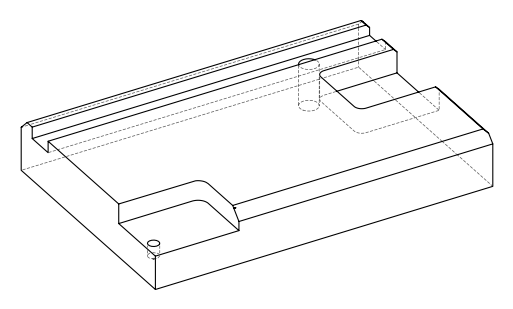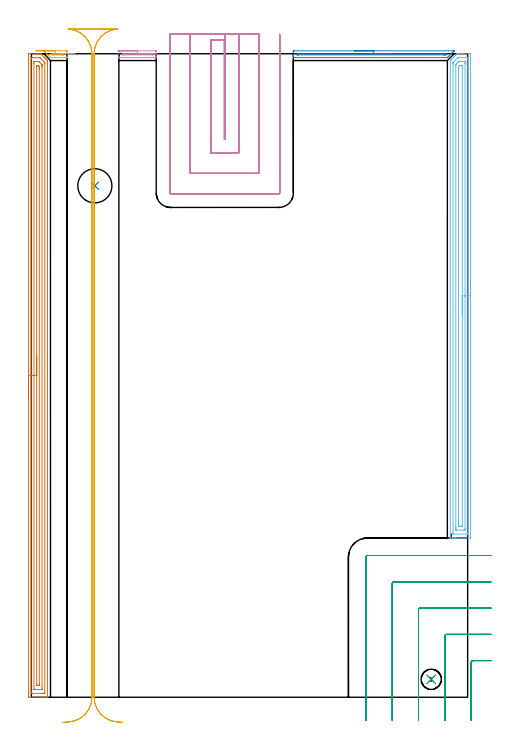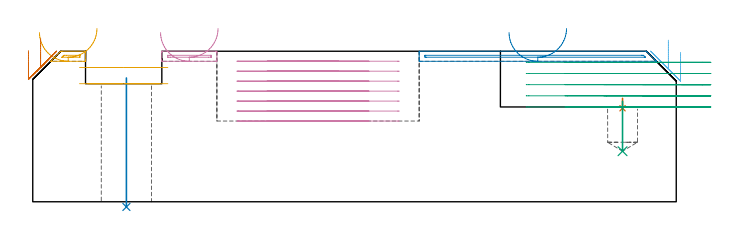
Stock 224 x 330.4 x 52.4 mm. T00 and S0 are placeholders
(PLAN: 11 operations, 6 tool changes, 41.1 min)
(1 SPOT_DRILL | STEP1POCKET | NXT0321_9005460120000 | 0.03 min | 2084 mm3)
(2 INDEXABLE_INSERT_DRILL_THROUGH_HOLE_FROM_SOLID | STEP1HOLE | NXT0302_006 | 0.18 min | 12588 mm3)
(3 DRILL_BLIND_HOLE_INTO_CENTER | STEP1POCKET | UGT0301_217 | 0.08 min | 1190 mm3)
(4 AREA_MILL | FG_CHAMFER_SURFACE | UGT0205_001 | 0.46 min | 149 mm3)
(5 AREA_MILL_1 | FG_CHAMFER_SURFACE_1 | UGT0205_001 | 0.32 min | 105 mm3)
(6 AREA_MILL_2 | FG_CHAMFER_SURFACE_2 | UGT0205_001 | 8.17 min | 13785 mm3)
(7 AREA_MILL_3 | FG_CHAMFER_SURFACE_3 | UGT0205_001 | 10.76 min | 15829 mm3)
(8 AREA_MILL_4 | FG_CHAMFER_SURFACE_4 | UGT0205_001 | 1.44 min | 508 mm3)
(9 MILL_CORNER_NOTCH_RECTANGULAR | CORNER_NOTCH_RECTANGULAR | UGT0201_100 | Follow Part, ap 4.5, ae 75% | 5.31 min | 94255 mm3)
(10 MILL_SLOT | SLOT_PARTIAL_RECTANGULAR | UGT0201_132 | Follow Part, ap 3.5, ae 75% | 11.26 min | 134381 mm3)
(11 MILL_RECTANGULAR_SLOT | SLOT_RECTANGULAR | UGT0201_109 | Follow Part, ap 6.35, ae 75% | 3.1 min | 96224 mm3)
(TOOL NXT0321_9005460120000 | NC Spot Drill, 142deg, 12mm, Carbide, Uncoated | D12 PA142 FL30 Z2)
(TOOL NXT0302_006 | Index. Insert Drill 17.5mm [880-D1750L25-05] | D17.5 PA176 FL88 Z2)
(TOOL UGT0301_217 | Twist Drill 10.4 mm | D10.4 PA118 FL82 Z2)
(TOOL UGT0205_001 | Chamfer Mill 20 x 3 x 45 deg. | D20 FL50 Z2)
(TOOL UGT0201_100 | End Mill 18 mm | D18 FL22 Z2)
(TOOL UGT0201_132 | Carbide End Mill 14.0 | D14 FL30 Z4)
(TOOL UGT0201_109 | End Mill 25.4 mm | D25.4 FL25 Z2)
(OP 1 SPOT_DRILL)
G17 G21 G94 G90
T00 M6
G54
G17 G0 G90 X205.3 Y9.2 S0 M3
G43 Z62.4 H0
G94 G81 G98 Z32.552 F250. R36.
G80
M5
M2
(OP 2 INDEXABLE_INSERT_DRILL_THROUGH_HOLE_FROM_SOLID)
G17 G21 G94 G90
T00 M6
G54
G17 G0 G90 X32.6 Y262.6 S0 M3
G43 Z62.4 H1
G94 G81 G98 Z-1.806 F250. R43.1
G80
M5
M2
(OP 3 DRILL_BLIND_HOLE_INTO_CENTER)
G17 G21 G94 G90
T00 M6
G54
G17 G0 G90 X205.3 Y9.2 S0 M3
G43 Z62.4 H0
G94 G81 G98 Z17.6 F250. R35.
G80
M5
M2
(OP 4 AREA_MILL)
G17 G21 G94 G90
T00 M6
G54
G17 G0 G90 X44.5 Y331.9 S1061 M3
G43 Z62.4 H0
Z58.9
G94 G1 X44.538 Z58.028 F250.
X44.652 Z57.164
X44.841 Z56.312
X45.103 Z55.48
X45.437 Z54.674
X45.84 Z53.9
X46.309 Z53.164
X46.84 Z52.472
X47.429 Z51.829
X48.072 Z51.24
X48.764 Z50.708
X49.5 Z50.24
X50.274 Z49.837
X51.08 Z49.503
X51.912 Z49.241
X52.764 Z49.052
X53.628 Z48.938
X54.5 Z48.9
X63.71
X63.923 Y331.898 Z48.902
X64.094 Y331.893 Z48.907
X64.1 Y331.47 Z49.33
Y328.83 Z51.969
Y328.783 Z52.017
X64.09 Y328.407 Z52.393
X63.71 Y328.4 Z52.4
X45.29
X44.91 Y328.407 Z52.393
X44.9 Y328.783 Z52.017
X44.901 Y331.47 Z49.33
X44.906 Y331.893 Z48.907
X45.077 Y331.898 Z48.902
X45.291 Y331.9 Z48.9
X54.5
Y330.486 Z50.314
X61.182
X61.852 Y330.484 Z50.316
X61.955 Y330.483 Z50.317
X62.066 Y330.479 Z50.321
X62.091 Y330.464 Z50.336
X62.096 Y330.449 Z50.351
X62.099 Y330.077 Z50.723
X62.098 Y330.005 Z50.795
X62.093 Y329.86 Z50.94
X62.09 Y329.823 Z50.977
X62.078 Y329.821 Z50.979
X62.039 Y329.817 Z50.983
X61.955 Y329.815 Z50.985
X47.714
X47.045 Y329.819 Z50.981
X46.934 Y329.821 Z50.979
X46.91 Y329.835 Z50.965
X46.906 Y329.849 Z50.951
X47.037 Y330.48 Z50.32
X47.045 Y330.481 Z50.319
X47.151 Y330.484 Z50.316
X47.818 Y330.486 Z50.314
X47.922
X54.5
X55.372 Z50.352
X56.237 Z50.466
X57.088 Z50.655
X57.92 Z50.917
X58.726 Z51.251
X59.5 Z51.654
X60.236 Z52.123
X60.928 Z52.654
X61.571 Z53.243
X62.16 Z53.886
X62.692 Z54.578
X63.16 Z55.314
X63.563 Z56.088
X63.897 Z56.894
X64.159 Z57.726
X64.348 Z58.578
X64.462 Z59.443
X64.5 Z60.314
G0 Z62.4
M5
M2
(OP 5 AREA_MILL_1)
G17 G21 G94 G90
T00 M6
G54
G17 G0 G90 X2.35 Y331.9 S1061 M3
G43 Z62.4 H0
Z58.9
G94 G1 X2.388 Z58.028 F250.
X2.502 Z57.163
X2.691 Z56.312
X2.953 Z55.48
X3.287 Z54.674
X3.69 Z53.9
X4.158 Z53.164
X4.69 Z52.472
X5.279 Z51.829
X5.922 Z51.24
X6.614 Z50.708
X7.35 Z50.24
X8.124 Z49.837
X8.93 Z49.503
X9.762 Z49.241
X10.613 Z49.052
X11.478 Z48.938
X12.35 Z48.9
X17.591
X18.038 Y331.899 Z48.901
X18.25 Y331.896 Z48.904
X18.394 Y331.893 Z48.907
X18.4 Y331.47 Z49.33
X18.399 Y328.755 Z52.044
X18.39 Y328.406 Z52.392
X18.038 Y328.4 Z52.4
X10.162
X9.806 Y328.398 Z52.382
X9.673 Y328.524 Z52.268
X9.397 Y328.802 Z51.996
X9.37 Y328.83 Z51.969
X6.519 Y331.68 Z49.119
X6.37 Y331.832 Z48.966
X6.318 Y331.893 Z48.905
X6.37 Y331.9 Z48.9
X6.377
X12.35
Y330.486 Z50.314
X16.288 Y330.485 Z50.315
X16.394 Y330.483 Z50.317
X16.397 Y330.481 Z50.319
X16.399 Y330.478 Z50.322
X16.4 Y330.094 Z50.706
X16.399 Y330.037 Z50.763
X16.396 Y329.924 Z50.876
X16.39 Y329.85 Z50.95
X16.383 Y329.82 Z50.98
X16.37 Y329.819 Z50.981
X16.288 Y329.816 Z50.984
X16.184 Y329.814 Z50.986
X16.081
X11.705
X11.037 Y329.816 Z50.984
X10.931 Y329.817 Z50.983
X10.855 Y329.821 Z50.979
X10.706 Y329.954 Z50.846
X10.601 Y330.05 Z50.75
X10.55 Y330.1 Z50.7
X10.5 Y330.15 Z50.65
X10.4 Y330.252 Z50.548
X10.2 Y330.461 Z50.339
X10.186 Y330.482 Z50.318
X10.19 Y330.483 Z50.317
X10.218 Y330.485 Z50.315
X12.35 Y330.486 Z50.314
X13.222 Z50.352
X14.086 Z50.466
X14.938 Z50.655
X15.77 Z50.917
X16.576 Z51.251
X17.35 Z51.654
X18.086 Z52.123
X18.778 Z52.654
X19.421 Z53.243
X20.01 Z53.886
X20.541 Z54.578
X21.01 Z55.314
X21.413 Z56.088
X21.747 Z56.894
X22.009 Z57.726
X22.198 Z58.578
X22.312 Z59.443
X22.35 Z60.314
G0 Z62.4
M5
M2
(OP 6 AREA_MILL_2)
G17 G21 G94 G90
T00 M6
G54
G17 G0 G90 X225.5 Y216.1 S1061 M3
G43 Z62.4 H0
Z52.
G94 G1 Y216.062 Z51.129 F250.
Y215.948 Z50.264
Y215.759 Z49.412
Y215.497 Z48.58
Y215.163 Z47.774
Y214.76 Z47.
Y214.291 Z46.264
Y213.76 Z45.572
Y213.171 Z44.929
Y212.528 Z44.34
Y211.836 Z43.809
Y211.1 Z43.34
Y210.326 Z42.937
Y209.52 Z42.603
Y208.688 Z42.341
Y207.836 Z42.152
Y206.972 Z42.038
Y206.1 Z42.
Y82.414
X225.494 Y81.902 Z42.004
X225.492 Y81.81 Z42.006
X225.394 Y81.8 Z42.103
X218.109 Z49.385
X217.561 Z49.936
X217.233 Z50.263
X216.684 Z50.812
X216.356 Z51.138
X215.384 Z52.115
X215.242 Y81.801 Z52.251
X215.219 Z52.273
X215.102 Y81.81 Z52.388
X215.1 Y81.967 Z52.4
Y326.214
X215.102 Y326.895 Z52.388
X215.277 Y327.077 Z52.223
X215.307 Y327.107 Z52.193
X215.48 Y327.281 Z52.017
X216.2 Y328. Z51.299
X216.356 Y328.158 Z51.14
X216.792 Y328.592 Z50.708
X217.093 Y328.893 Z50.406
X217.233 Y329.034 Z50.264
X217.622 Y329.422 Z49.878
X217.726 Y329.526 Z49.774
X217.985 Y329.786 Z49.513
X218.109 Y329.911 Z49.387
X218.583 Y330.382 Z48.917
X218.608 Y330.4 Z48.89
X218.985 Z48.513
X219.039 Z48.46
X219.862 Z47.633
X221.066 Z46.431
X221.614 Z45.88
X224.846 Z42.651
X225.12 Y330.396 Z42.377
X225.492 Y330.39 Z42.005
X225.496 Y330.169 Z42.002
X225.499 Y329.786 Z42.001
X225.5 Y329.399 Z42.
Y206.1
X224.086 Z43.414
X224.085 Y84.2 Z43.415
X224.081 Y83.835 Z43.419
X224.079 Y83.818 Z43.421
X224.063 Y83.81 Z43.437
X223.995 Y83.805 Z43.505
X223.89 Y83.801 Z43.61
X216.748 Y83.8 Z50.752
X216.578 Y83.803 Z50.922
X216.548 Y83.805 Z50.952
X216.521 Y83.811 Z50.979
X216.519 Y83.849 Z50.981
X216.515 Y84.038 Z50.985
X216.514 Y88.672 Z50.986
Y325.16
X216.515 Y325.321 Z50.985
X216.52 Y325.687 Z50.98
X216.524 Y325.863 Z50.976
X216.611 Y325.954 Z50.889
X216.864 Y326.214 Z50.636
X218.82 Y328.169 Z48.68
X218.985 Y328.329 Z48.515
X219.049 Y328.387 Z48.451
X219.107 Y328.392 Z48.393
X219.227 Y328.397 Z48.273
X219.47 Y328.4 Z48.03
X223.851 Z43.649
X224.022 Y328.397 Z43.478
X224.052 Y328.395 Z43.448
X224.079 Y328.389 Z43.421
X224.081 Y328.351 Z43.419
X224.085 Y328.162 Z43.415
X224.086 Y323.481 Z43.414
Y206.1
X222.671 Z44.829
Y86.695
X222.667 Y85.986 Z44.833
X222.664 Y85.809 Z44.836
X222.491 Y85.806 Z45.009
X221.796 Y85.8 Z45.704
X218.29 Y85.801 Z49.21
X218.109 Y85.805 Z49.391
X217.935 Y85.812 Z49.565
X217.932 Y85.986 Z49.568
X217.93 Y86.169 Z49.57
X217.928 Y86.879 Z49.572
Y87.063
X217.929 Y324.428 Z49.571
X217.93 Y324.61 Z49.57
X217.935 Y324.795 Z49.565
X217.941 Y324.83 Z49.559
X217.955 Y324.849 Z49.545
X217.995 Y324.894 Z49.505
X218.109 Y325.01 Z49.391
X218.263 Y325.164 Z49.237
X218.985 Y325.886 Z48.515
X219.148 Y326.048 Z48.352
X219.316 Y326.214 Z48.184
X219.501 Y326.389 Z47.999
X219.682 Y326.397 Z47.818
X219.862 Y326.399 Z47.638
X220.556 Y326.4 Z46.944
X221.614 Z45.886
X222.309 Y326.399 Z45.191
X222.491 Y326.395 Z45.009
X222.665 Y326.388 Z44.835
X222.668 Y326.214 Z44.832
X222.67 Y326.031 Z44.83
X222.671 Y325.321 Z44.829
Y325.137
Y206.1
X221.257 Z46.243
Y88.136
X221.255 Y87.96 Z46.245
X221.251 Y87.82 Z46.249
X221.249 Y87.809 Z46.251
X221.241 Y87.806 Z46.259
X221.215 Y87.802 Z46.285
X221.162 Y87.801 Z46.338
X219.834 Y87.8 Z47.666
X219.44 Y87.808 Z48.06
X219.349 Y87.811 Z48.151
X219.346 Y87.873 Z48.154
X219.345 Y87.937 Z48.155
X219.343 Y88.301 Z48.157
Y88.665
Y322.642
X219.345 Y323.169 Z48.155
X219.349 Y323.535 Z48.151
X219.353 Y323.792 Z48.147
X219.481 Y323.923 Z48.019
X219.862 Y324.309 Z47.638
X219.922 Y324.366 Z47.578
X219.947 Y324.387 Z47.553
X219.996 Y324.391 Z47.504
X220.102 Y324.396 Z47.398
X220.314 Y324.399 Z47.186
X220.738 Y324.4 Z46.762
X220.766 Z46.734
X221.159 Y324.392 Z46.341
X221.251 Y324.389 Z46.249
X221.254 Y324.327 Z46.246
X221.255 Y324.263 Z46.245
X221.257 Y323.899 Z46.243
Y323.535
Y206.1
Y205.228 Z46.281
Y204.363 Z46.395
Y203.512 Z46.584
Y202.68 Z46.846
Y201.874 Z47.18
Y201.1 Z47.583
Y200.364 Z48.051
Y199.672 Z48.582
Y199.029 Z49.172
Y198.44 Z49.815
Y197.908 Z50.507
Y197.44 Z51.243
Y197.037 Z52.017
Y196.703 Z52.823
Y196.441 Z53.655
Y196.252 Z54.506
Y196.138 Z55.371
Y196.1 Z56.243
G0 Z62.4
M5
M2
(OP 7 AREA_MILL_3)
G17 G21 G94 G90
T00 M6
G54
G17 G0 G90 X-1.5 Y155.2 S1061 M3
G43 Z62.4 H0
Z52.6
G94 G1 Y155.238 Z51.728 F250.
Y155.352 Z50.864
Y155.541 Z50.012
Y155.803 Z49.18
Y156.137 Z48.374
Y156.54 Z47.6
Y157.008 Z46.864
Y157.54 Z46.172
Y158.129 Z45.529
Y158.772 Z44.94
Y159.464 Z44.408
Y160.2 Z43.94
Y160.974 Z43.537
Y161.78 Z43.203
Y162.612 Z42.941
Y163.464 Z42.752
Y164.328 Z42.638
Y165.2 Z42.6
Y329.361
X-1.499 Y329.767 Z42.601
X-1.494 Y330.25 Z42.603
X-1.491 Y330.391 Z42.606
X-1.018 Y330.4 Z43.079
X1.633 Z45.728
X3.034 Z47.13
X3.4 Z47.495
X4.672 Z48.77
X4.725 Y330.398 Z48.823
X4.794 Y330.396 Z48.89
X4.833 Y330.364 Z48.931
X5.067 Y330.133 Z49.166
X6.114 Y329.086 Z50.214
X6.493 Y328.709 Z50.589
X6.967 Y328.233 Z51.067
X7.222 Y327.979 Z51.32
X7.376 Y327.826 Z51.471
X7.527 Y327.674 Z51.624
X7.669 Y327.531 Z51.767
X7.818 Y327.384 Z51.914
X7.963 Y327.238 Z52.061
X8.117 Y327.084 Z52.214
X8.26 Y326.94 Z52.356
X8.291 Y326.906 Z52.384
X8.302 Y326.889 Z52.394
X8.3 Y326.19 Z52.4
Y0.185
X8.297 Y0.009 Z52.388
X8.284 Y0.008 Z52.375
X7.9 Y0. Z52.
X7.667 Z51.767
X6.934 Z51.03
X5.685 Z49.782
X4.284 Z48.379
X-1.277 Y0.001 Z42.82
X-1.492 Y0.01 Z42.606
X-1.499 Y0.225 Z42.599
Y0.244
X-1.5 Y165.2 Z42.6
X-0.086 Z44.014
X-0.085 Y327.929 Z44.015
Y327.979
X-0.076 Y328.39 Z44.024
X0.336 Y328.397 Z44.436
X0.749 Y328.399 Z44.849
X1.217 Y328.4 Z45.317
X3.869 Y328.399 Z47.969
X4.284 Y328.392 Z48.384
X4.341 Y328.39 Z48.441
X4.401 Y328.337 Z48.501
X4.524 Y328.22 Z48.624
X4.771 Y327.979 Z48.871
X6.559 Y326.19 Z50.659
X6.731 Y326.013 Z50.831
X6.866 Y325.873 Z50.966
X6.879 Y325.766 Z50.979
X6.885 Y325.346 Z50.985
Y325.296
Y2.471
Y2.421
X6.876 Y2.01 Z50.976
X6.464 Y2.003 Z50.564
X6.051 Y2.001 Z50.151
X5.583 Y2. Z49.683
X0.749 Y2.001 Z44.849
X0.279 Y2.003 Z44.379
X0.033 Y2.01 Z44.133
X-0.079 Y2.028 Z44.021
X-0.085 Y2.371 Z44.015
Y2.421
X-0.086 Y165.2 Z44.014
X1.328 Z45.428
X1.329 Y325.603 Z45.429
X1.33 Y326.19 Z45.43
X1.332 Y326.344 Z45.432
X1.334 Y326.38 Z45.434
X1.336 Y326.39 Z45.436
X1.357 Y326.393 Z45.457
X1.427 Y326.399 Z45.527
X3.4 Y326.4 Z47.5
X3.607 Y326.399 Z47.707
X3.746 Y326.395 Z47.846
X3.856 Y326.39 Z47.956
X3.907 Y326.382 Z48.007
X3.929 Y326.363 Z48.029
X4.11 Y326.19 Z48.21
X5.167 Y325.133 Z49.267
X5.347 Y324.95 Z49.447
X5.437 Y324.855 Z49.537
X5.457 Y324.833 Z49.557
X5.464 Y324.795 Z49.564
X5.467 Y324.709 Z49.567
X5.47 Y324.401 Z49.57
X5.471 Y324.093 Z49.571
Y323.507
Y4.797
X5.47 Y4.21 Z49.57
X5.468 Y4.056 Z49.568
X5.466 Y4.02 Z49.566
X5.464 Y4.01 Z49.564
X5.443 Y4.007 Z49.543
X5.373 Y4.001 Z49.473
X1.84 Y4. Z45.94
X1.633 Y4.001 Z45.733
X1.425 Y4.003 Z45.525
X1.366 Y4.006 Z45.466
X1.336 Y4.01 Z45.436
X1.334 Y4.027 Z45.434
X1.331 Y4.108 Z45.431
X1.329 Y4.21 Z45.429
X1.328 Y165.2 Z45.428
X2.743 Z46.843
Y323.507
X2.746 Y324.169 Z46.846
X2.75 Y324.384 Z46.85
X2.959 Y324.391 Z47.059
X3.4 Y324.4 Z47.5
X3.401 Z47.501
X3.759 Y324.08 Z47.859
X4.05 Y323.743 Z48.15
X4.053 Y323.507 Z48.153
X4.057 Y322.842 Z48.157
Y322.612
Y6.893
X4.054 Y6.231 Z48.154
X4.05 Y6.016 Z48.15
X3.841 Y6.009 Z47.941
X3.4 Y6. Z47.5
X2.959 Y6.008 Z47.059
X2.75 Y6.014 Z46.85
X2.747 Y6.135 Z46.847
X2.743 Y6.664 Z46.843
Y165.2
Y166.072 Z46.881
Y166.936 Z46.995
Y167.788 Z47.183
Y168.62 Z47.446
Y169.426 Z47.78
Y170.2 Z48.182
Y170.936 Z48.651
Y171.628 Z49.182
Y172.271 Z49.772
Y172.86 Z50.415
Y173.392 Z51.107
Y173.86 Z51.843
Y174.263 Z52.616
Y174.597 Z53.422
Y174.859 Z54.254
Y175.048 Z55.106
Y175.162 Z55.971
Y175.2 Z56.843
G0 Z62.4
M5
M2
(OP 8 AREA_MILL_4)
G17 G21 G94 G90
T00 M6
G54
G17 G0 G90 X165.8 Y331.9 S1061 M3
G43 Z62.4 H0
Z58.9
G94 G1 X165.838 Z58.028 F250.
X165.952 Z57.163
X166.141 Z56.312
X166.403 Z55.48
X166.737 Z54.674
X167.14 Z53.9
X167.608 Z53.164
X168.14 Z52.472
X168.729 Z51.829
X169.372 Z51.24
X170.064 Z50.708
X170.8 Z50.24
X171.574 Z49.837
X172.38 Z49.503
X173.212 Z49.241
X174.064 Z49.052
X174.928 Z48.938
X175.8 Z48.9
X217.07
X217.083 Y331.895 Z48.904
X217.07 Y331.872 Z48.926
X217.001 Y331.8 Z48.999
X216.985 Y331.784 Z49.015
X216.772 Y331.571 Z49.227
X216.671 Y331.47 Z49.328
X216.474 Y331.274 Z49.526
X216.383 Y331.182 Z49.617
X216.231 Y331.03 Z49.767
X216.176 Y330.975 Z49.823
X215.542 Y330.342 Z50.458
X215.352 Y330.15 Z50.646
X214.701 Y329.501 Z51.299
X214.472 Y329.27 Z51.526
X213.861 Y328.661 Z52.139
X213.792 Y328.592 Z52.207
X213.606 Y328.404 Z52.39
X213.345 Y328.4 Z52.4
X134.679
X134.501 Y328.396 Z52.394
X134.5 Y328.745 Z52.055
Y329.004 Z51.795
Y329.71 Z51.085
Y330.943 Z49.854
X134.505 Y331.47 Z49.325
X134.51 Y331.891 Z48.904
X134.694 Y331.895 Z48.902
X135.126 Y331.9 Z48.9
X175.8
Y330.486 Z50.314
X212.898 Y330.485 Z50.315
X213.005 Y330.484 Z50.316
X213.162 Y330.479 Z50.321
X213.216 Y330.476 Z50.324
X213.206 Y330.464 Z50.336
X213.119 Y330.372 Z50.428
X212.998 Y330.249 Z50.551
X212.898 Y330.148 Z50.652
X212.677 Y329.928 Z50.872
X212.601 Y329.856 Z50.944
X212.571 Y329.832 Z50.968
X212.555 Y329.821 Z50.979
X212.515 Y329.819 Z50.981
X212.345 Y329.816 Z50.984
X212.004 Y329.814 Z50.986
X211.898
X136.807 Y329.815 Z50.985
X136.544 Y329.82 Z50.98
X136.517 Y329.821 Z50.979
X136.51 Y329.836 Z50.964
X136.504 Y329.87 Z50.93
X136.502 Y329.904 Z50.896
Y330.115 Z50.685
X136.51 Y330.473 Z50.327
X136.871 Y330.484 Z50.316
X136.914 Y330.485 Z50.315
X175.8 Y330.486 Z50.314
X176.672 Z50.352
X177.536 Z50.466
X178.388 Z50.655
X179.22 Z50.917
X180.026 Z51.251
X180.8 Z51.654
X181.536 Z52.123
X182.228 Z52.654
X182.871 Z53.243
X183.46 Z53.886
X183.992 Z54.578
X184.46 Z55.314
X184.863 Z56.088
X185.197 Z56.894
X185.459 Z57.726
X185.648 Z58.578
X185.762 Z59.443
X185.8 Z60.314
G0 Z62.4
M5
M2
(OP 9 MILL_CORNER_NOTCH_RECTANGULAR)
G17 G21 G94 G90
T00 M6
G54
G17 G0 G90 X236. Y18.8 S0 M3
G43 Z62.4 H0
Z48.52
G94 G1 X233. F250.
X226.695 F500.
G3 X225.8 Y17.905 R0.9
G1 Y-8.818
Y-11.818 F250.
G0 Z62.4
X236. Y32.3
Z48.52
G1 X233.
X213.195 F500.
G3 X212.3 Y31.405 R0.9
G1 Y-9.
Y-12. F250.
G0 Z62.4
X236. Y45.8
Z48.52
G1 X233.
X199.696 F500.
G3 X198.8 Y44.904 R0.9
G1 Y-9.
Y-12. F250.
G0 Z62.4
X236. Y59.3
Z48.52
G1 X233.
X186.196 F500.
G3 X185.3 Y58.404 R0.9
G1 Y-9.
Y-12. F250.
G0 Z62.4
X236. Y72.8
Z48.52
G1 X233.
X172.696 F500.
G3 X171.8 Y71.904 R0.9
G1 Y-9.
Y-12. F250.
G0 Z62.4
X236. Y18.8
Z44.64
G1 X233.
X226.695 F500.
G3 X225.8 Y17.905 R0.9
G1 Y-8.818
Y-11.818 F250.
G0 Z62.4
X236. Y32.3
Z44.64
G1 X233.
X213.195 F500.
G3 X212.3 Y31.405 R0.9
G1 Y-9.
Y-12. F250.
G0 Z62.4
X236. Y45.8
Z44.64
G1 X233.
X199.696 F500.
G3 X198.8 Y44.904 R0.9
G1 Y-9.
Y-12. F250.
G0 Z62.4
X236. Y59.3
Z44.64
G1 X233.
X186.196 F500.
G3 X185.3 Y58.404 R0.9
G1 Y-9.
Y-12. F250.
G0 Z62.4
X236. Y72.8
Z44.64
G1 X233.
X172.696 F500.
G3 X171.8 Y71.904 R0.9
G1 Y-9.
Y-12. F250.
G0 Z62.4
X236. Y18.8
Z40.76
G1 X233.
X226.695 F500.
G3 X225.8 Y17.905 R0.9
G1 Y-8.818
Y-11.818 F250.
G0 Z62.4
X236. Y32.3
Z40.76
G1 X233.
X213.195 F500.
G3 X212.3 Y31.405 R0.9
G1 Y-9.
Y-12. F250.
G0 Z62.4
X236. Y45.8
Z40.76
G1 X233.
X199.696 F500.
G3 X198.8 Y44.904 R0.9
G1 Y-9.
Y-12. F250.
G0 Z62.4
X236. Y59.3
Z40.76
G1 X233.
X186.196 F500.
G3 X185.3 Y58.404 R0.9
G1 Y-9.
Y-12. F250.
G0 Z62.4
X236. Y72.8
Z40.76
G1 X233.
X172.696 F500.
G3 X171.8 Y71.904 R0.9
G1 Y-9.
Y-12. F250.
G0 Z62.4
X236. Y18.8
Z36.88
G1 X233.
X226.695 F500.
G3 X225.8 Y17.905 R0.9
G1 Y-8.818
Y-11.818 F250.
G0 Z62.4
X236. Y32.3
Z36.88
G1 X233.
X213.195 F500.
G3 X212.3 Y31.405 R0.9
G1 Y-9.
Y-12. F250.
G0 Z62.4
X236. Y45.8
Z36.88
G1 X233.
X199.696 F500.
G3 X198.8 Y44.904 R0.9
G1 Y-9.
Y-12. F250.
G0 Z62.4
X236. Y59.3
Z36.88
G1 X233.
X186.196 F500.
G3 X185.3 Y58.404 R0.9
G1 Y-9.
Y-12. F250.
G0 Z62.4
X236. Y72.8
Z36.88
G1 X233.
X172.696 F500.
G3 X171.8 Y71.904 R0.9
G1 Y-9.
Y-12. F250.
G0 Z62.4
X236. Y18.8
Z33.
G1 X233.
X226.695 F500.
G3 X225.8 Y17.905 R0.9
G1 Y-8.818
Y-11.818 F250.
G0 Z62.4
X236. Y32.3
Z33.
G1 X233.
X213.195 F500.
G3 X212.3 Y31.405 R0.9
G1 Y-9.
Y-12. F250.
G0 Z62.4
X236. Y45.8
Z33.
G1 X233.
X199.696 F500.
G3 X198.8 Y44.904 R0.9
G1 Y-9.
Y-12. F250.
G0 Z62.4
X236. Y59.3
Z33.
G1 X233.
X186.196 F500.
G3 X185.3 Y58.404 R0.9
G1 Y-9.
Y-12. F250.
G0 Z62.4
X236. Y72.8
Z33.
G1 X233.
X172.696 F500.
G3 X171.8 Y71.904 R0.9
G1 Y-9.
Y-12. F250.
G0 Z62.4
M5
M2
(OP 10 MILL_SLOT)
G17 G21 G94 G90
T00 M6
G54
G17 G0 G90 X99.5 Y340.4 S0 M3
G43 Z62.4 H0
Z48.928
G94 G1 Y337.4 F250.
Y286.5 F500.
X99.1
Y337.4
X92.1
Y279.5
X106.5
Y337.4
Y340.4 F250.
X81.6
Y337.4
Y269. F500.
X117.
Y337.4
Y340.4 F250.
X71.1
Y337.4
Y258.9 F500.
G3 X71.5 Y258.5 R0.4
G1 X127.1
G3 X127.5 Y258.9 R0.4
G1 Y337.4
Y340.4 F250.
G0 X99.5 Z45.457
G1 Y337.4
Y286.5 F500.
X99.1
Y337.4
X92.1
Y279.5
X106.5
Y337.4
Y340.4 F250.
X81.6
Y337.4
Y269. F500.
X117.
Y337.4
Y340.4 F250.
X71.1
Y337.4
Y258.9 F500.
G3 X71.5 Y258.5 R0.4
G1 X127.1
G3 X127.5 Y258.9 R0.4
G1 Y337.4
Y340.4 F250.
G0 X99.5 Z41.986
G1 Y337.4
Y286.5 F500.
X99.1
Y337.4
X92.1
Y279.5
X106.5
Y337.4
Y340.4 F250.
X81.6
Y337.4
Y269. F500.
X117.
Y337.4
Y340.4 F250.
X71.1
Y337.4
Y258.9 F500.
G3 X71.5 Y258.5 R0.4
G1 X127.1
G3 X127.5 Y258.9 R0.4
G1 Y337.4
Y340.4 F250.
G0 X99.5 Z38.514
G1 Y337.4
Y286.5 F500.
X99.1
Y337.4
X92.1
Y279.5
X106.5
Y337.4
Y340.4 F250.
X81.6
Y337.4
Y269. F500.
X117.
Y337.4
Y340.4 F250.
X71.1
Y337.4
Y258.9 F500.
G3 X71.5 Y258.5 R0.4
G1 X127.1
G3 X127.5 Y258.9 R0.4
G1 Y337.4
Y340.4 F250.
G0 X99.5 Z35.043
G1 Y337.4
Y286.5 F500.
X99.1
Y337.4
X92.1
Y279.5
X106.5
Y337.4
Y340.4 F250.
X81.6
Y337.4
Y269. F500.
X117.
Y337.4
Y340.4 F250.
X71.1
Y337.4
Y258.9 F500.
G3 X71.5 Y258.5 R0.4
G1 X127.1
G3 X127.5 Y258.9 R0.4
G1 Y337.4
Y340.4 F250.
G0 X99.5 Z31.571
G1 Y337.4
Y286.5 F500.
X99.1
Y337.4
X92.1
Y279.5
X106.5
Y337.4
Y340.4 F250.
X81.6
Y337.4
Y269. F500.
X117.
Y337.4
Y340.4 F250.
X71.1
Y337.4
Y258.9 F500.
G3 X71.5 Y258.5 R0.4
G1 X127.1
G3 X127.5 Y258.9 R0.4
G1 Y337.4
Y340.4 F250.
G0 X99.5 Z28.1
G1 Y337.4
Y286.5 F500.
X99.1
Y337.4
X92.1
Y279.5
X106.5
Y337.4
Y340.4 F250.
X81.6
Y337.4
Y269. F500.
X117.
Y337.4
Y340.4 F250.
X71.1
Y337.4
Y258.9 F500.
G3 X71.5 Y258.5 R0.4
G1 X127.1
G3 X127.5 Y258.9 R0.4
G1 Y337.4
Y340.4 F250.
G0 Z62.4
M5
M2
(OP 11 MILL_RECTANGULAR_SLOT)
G17 G21 G94 G90
T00 M6
G54
G17 G0 G90 X47.021 Y-12.876 S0 M3
G43 Z62.4 H0
Z46.75
G94 G1 X44.028 Y-12.67 F250.
G2 X32.2 Y0. R12.7 F500.
G1 Y330.4
G2 X44.028 Y343.07 R12.7
G1 Y343.1
X19.272
Y343.07
G2 X31.1 Y330.4 R12.7
G1 Y0.
G2 X19.272 Y-12.67 R12.7
G1 X16.279 Y-12.876 F250.
G0 X47.021 Z41.1
G1 X44.028 Y-12.67
G2 X32.2 Y0. R12.7 F500.
G1 Y330.4
G2 X44.028 Y343.07 R12.7
G1 Y343.1
X19.272
Y343.07
G2 X31.1 Y330.4 R12.7
G1 Y0.
G2 X19.272 Y-12.67 R12.7
G1 X16.279 Y-12.876 F250.
G0 Z62.4
M5
M2
